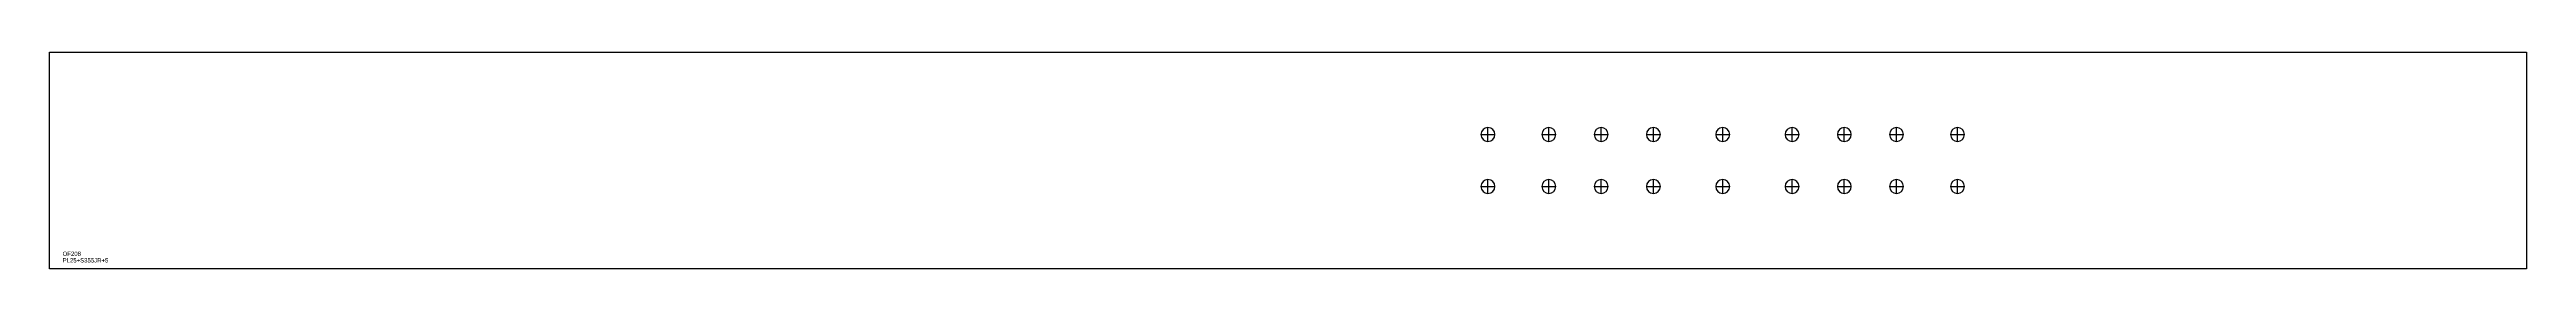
# Model space of a CAD drawing. Extents: x 0 to 5690, y 0 to 500.
import ezdxf

# ---------------------------------------------------------------- set-up
doc = ezdxf.new("R2010")
doc.units = 0
for name, color, linetype in [('30', 7, 'CONTINUOUS'), ('CUT', 7, 'CONTINUOUS'), ('SCRIBE', 3, 'CONTINUOUS'), ('TEXT', 7, 'CONTINUOUS')]:
    doc.layers.add(name, color=color, linetype=linetype)

msp = doc.modelspace()

# ---------------------------------------------------------------- linework, layer by layer
at = {"layer": '30', "color": 7, "linetype": 'CONTINUOUS'}
for p, q in [((3288.34, 310), (3320.34, 310)), ((3304.34, 294), (3304.34, 326)), ((3428.34, 310), (3460.34, 310)), ((3444.34, 294), (3444.34, 326)), ((3548.34, 310), (3580.34, 310)), ((3564.34, 294), (3564.34, 326)), ((3668.34, 310), (3700.34, 310)), ((3684.34, 294), (3684.34, 326)), ((3827.61, 310), (3859.61, 310)), ((3843.61, 294), (3843.61, 326)), ((3986.95, 310), (4018.95, 310)), ((4002.95, 294), (4002.95, 326)), ((4106.95, 310), (4138.95, 310)), ((4122.95, 294), (4122.95, 326)), ((4226.95, 310), (4258.95, 310)), ((4242.95, 294), (4242.95, 326)), ((4366.95, 310), (4398.95, 310)), ((4382.95, 294), (4382.95, 326)), ((3288.34, 190), (3320.34, 190)), ((3304.34, 174), (3304.34, 206)), ((3428.34, 190), (3460.34, 190)), ((3444.34, 174), (3444.34, 206)), ((3548.34, 190), (3580.34, 190)), ((3564.34, 174), (3564.34, 206)), ((3668.34, 190), (3700.34, 190)), ((3684.34, 174), (3684.34, 206)), ((3827.61, 190), (3859.61, 190)), ((3843.61, 174), (3843.61, 206)), ((3986.95, 190), (4018.95, 190)), ((4002.95, 174), (4002.95, 206)), ((4106.95, 190), (4138.95, 190)), ((4122.95, 174), (4122.95, 206)), ((4226.95, 190), (4258.95, 190)), ((4242.95, 174), (4242.95, 206)), ((4366.95, 190), (4398.95, 190)), ((4382.95, 174), (4382.95, 206))]:
    msp.add_line(p, q, dxfattribs=at)
for points in [[(3304.34, 326, 1), (3304.34, 294, 1)], [(3444.34, 326, 1), (3444.34, 294, 1)], [(3564.34, 326, 1), (3564.34, 294, 1)], [(3684.34, 326, 1), (3684.34, 294, 1)], [(3843.61, 326, 1), (3843.61, 294, 1)], [(4002.95, 326, 1), (4002.95, 294, 1)], [(4122.95, 326, 1), (4122.95, 294, 1)], [(4242.95, 326, 1), (4242.95, 294, 1)], [(4382.95, 326, 1), (4382.95, 294, 1)], [(3304.34, 206, 1), (3304.34, 174, 1)], [(3444.34, 206, 1), (3444.34, 174, 1)], [(3564.34, 206, 1), (3564.34, 174, 1)], [(3684.34, 206, 1), (3684.34, 174, 1)], [(3843.61, 206, 1), (3843.61, 174, 1)], [(4002.95, 206, 1), (4002.95, 174, 1)], [(4122.95, 206, 1), (4122.95, 174, 1)], [(4242.95, 206, 1), (4242.95, 174, 1)], [(4382.95, 206, 1), (4382.95, 174, 1)]]:
    msp.add_lwpolyline(points, format="xyb", close=True, dxfattribs=at)
at = {"layer": 'CUT', "color": 7, "linetype": 'CONTINUOUS'}
msp.add_lwpolyline([(0, 0), (0, 500), (5690, 500), (5690, 0)], close=True, dxfattribs=at)

# ---------------------------------------------------------------- texts
at = {"layer": 'SCRIBE', "color": 3}
msp.add_text('OF208', height=10, dxfattribs=at).set_placement((30, 30))
at = {"layer": 'TEXT', "color": 7}
msp.add_text('PL25+S355JR+5', height=10, dxfattribs=at).set_placement((30, 15))

doc.saveas('drawing.dxf')
